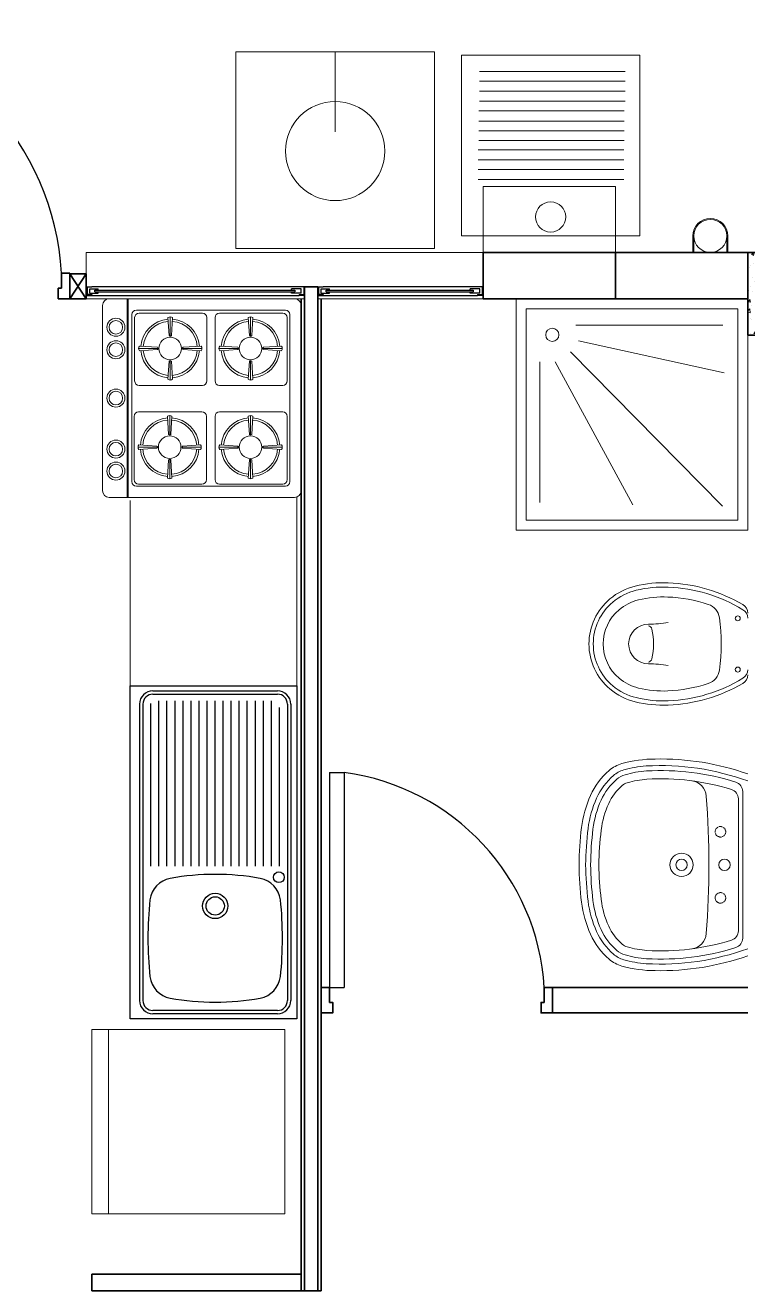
# Model space of a CAD drawing. Header units: inches. Extents: x 2013 to 15569, y -2551 to 2524.
# Drawn here: x 10773.4 to 10991.9, y 452.6 to 835.3 of the extents above; entities that cross this region are included whole.
import ezdxf

# ---------------------------------------------------------------- set-up
doc = ezdxf.new("R2010")
doc.units = ezdxf.units.IN
doc.header["$MEASUREMENT"] = 0
doc.linetypes.add('HIDDEN', pattern=[0.375, 0.25, -0.125])
for name, color, linetype, lineweight in [('A-DOOR-FULL', 90, 'Continuous', 25), ('A-FLOR-PATT', 8, 'Continuous', 18), ('A-FURN', 8, 'Continuous', 18), ('A-GLAZ-FULL', 4, 'Continuous', 25), ('A-WALL-FULL', 7, 'Continuous', 35), ('costruzioni', 2, 'Continuous', 35)]:
    doc.layers.add(name, color=color, linetype=linetype, lineweight=lineweight)
doc.layers.add('k_lavelli', color=175, linetype='Continuous')

# ---------------------------------------------------------------- blocks, each defined once
blk = doc.blocks.new('doccia')
at = {"layer": 'A-FURN'}
for p, q in [((53.9183, -83.4909), (54.3629, -83.4909)), ((54.3672, -83.6347), (53.9262, -83.538)), ((54.3617, -84.0382), (53.9022, -83.5708)), ((53.81, -83.6017), (53.81, -84.0263)), ((54.0913, -84.0336), (53.8558, -83.6017))]:
    blk.add_line(p, q, dxfattribs=at)
for points in [[(53.7382, -83.4105), (54.4382, -83.4105), (54.4382, -84.1105), (53.7382, -84.1105)], [(53.7682, -83.4405), (54.4082, -83.4405), (54.4082, -84.0805), (53.7682, -84.0805)]]:
    blk.add_lwpolyline(points, close=True, dxfattribs=at)
blk.add_circle((53.8474, -83.5197), 0.02, dxfattribs=at)
blk = doc.blocks.new('lavabo')
at = {"layer": 'k_lavelli', "color": 251}
for p, q in [((15.7274, 25.4768), (15.7274, 26.2299)), ((15.7274, 26.2299), (16.104, 26.2299)), ((15.7787, 26.2186), (16.0603, 26.2186)), ((16.104, 26.2299), (16.104, 25.4768)), ((15.7485, 26.1885), (15.7485, 25.5182)), ((15.7561, 26.1885), (15.7561, 25.5182)), ((15.7742, 25.8217), (15.7742, 26.1903)), ((15.7787, 26.2111), (16.0603, 26.2111)), ((15.7924, 25.8217), (15.7924, 26.196)), ((15.8105, 25.8217), (15.8105, 26.196)), ((15.8287, 25.8217), (15.8287, 26.196)), ((15.8469, 25.8217), (15.8469, 26.196)), ((15.865, 25.8217), (15.865, 26.196)), ((15.8832, 25.8217), (15.8832, 26.196)), ((15.9013, 25.8217), (15.9013, 26.196)), ((15.9195, 25.8217), (15.9195, 26.196)), ((15.9376, 25.8217), (15.9376, 26.196)), ((15.9558, 25.8217), (15.9558, 26.196)), ((15.9739, 25.8217), (15.9739, 26.196)), ((15.9921, 25.8217), (15.9921, 26.196)), ((16.0103, 25.8217), (16.0103, 26.196)), ((16.0284, 25.8217), (16.0284, 26.196)), ((16.0466, 25.8217), (16.0466, 26.196)), ((16.0829, 26.1885), (16.0829, 25.5182)), ((16.0904, 26.1885), (16.0904, 25.5182)), ((16.0647, 25.8217), (16.0647, 26.1807)), ((16.104, 25.4768), (15.7274, 25.4768)), ((16.0603, 25.4956), (15.7787, 25.4956)), ((16.0603, 25.4881), (15.7787, 25.4881))]:
    blk.add_line(p, q, dxfattribs=at)
for centre, radius in [((16.0635, 25.797), 0.0122), ((15.9195, 25.7321), 0.0286), ((15.9195, 25.7321), 0.0207)]:
    blk.add_circle(centre, radius, dxfattribs=at)
for centre, radius, start, end in [((15.7787, 26.1885), 0.0301, 90, 180), ((16.0603, 26.1885), 0.0301, 0, 90), ((15.7787, 26.1885), 0.0226, 90, 180), ((16.0603, 26.1885), 0.0226, 0, 90), ((15.8279, 25.7388), 0.0565, 100.3812, 172.77), ((15.9195, 25.2388), 0.5648, 90, 100.3812), ((15.9195, 25.2388), 0.5648, 79.6188, 90), ((16.0111, 25.7388), 0.0565, 7.23, 79.6188), ((16.6101, 25.6591), 0.8427, 174.0822, 180.001), ((15.2289, 25.6591), 0.8427, 359.999, 5.9178), ((16.6101, 25.659), 0.8427, 179.999, 185.9178), ((15.2289, 25.659), 0.8427, 354.0822, 0.001), ((15.8279, 25.5793), 0.0565, 187.23, 259.6188), ((16.0111, 25.5793), 0.0565, 280.3812, 352.77), ((15.7787, 25.5182), 0.0301, 180, 270), ((15.7787, 25.5182), 0.0226, 180, 270), ((15.9195, 26.0793), 0.5648, 259.6188, 270), ((15.9195, 26.0793), 0.5648, 270, 280.3812), ((16.0603, 25.5182), 0.0226, 270, 0), ((16.0603, 25.5182), 0.0301, 270, 0)]:
    blk.add_arc(centre, radius, start, end, dxfattribs=at)

msp = doc.modelspace()

# ---------------------------------------------------------------- hatches: boundary and pattern name
at = {"layer": 'A-FLOR-PATT'}
h = msp.add_hatch(dxfattribs=at)
h.set_pattern_fill('AR-CONC', color=256, scale=0.05, style=0)
h.set_pattern_definition([(50, (13732.327, 8876.73), (9.1092334, -0.796954), [0.9525, -10.4775]), (355, (13732.327, 8876.73), (-1.762141, 9.552832), [0.762, -8.382]), (100.451, (13733.086, 8876.663), (7.347125, 8.755834), [0.8095, -8.9045]), (46.1842, (13732.327, 8879.27), (13.553952, -2.102116), [1.42875, -15.71625]), (96.6356, (13733.456, 8879.095), (11.870212, 12.371278), [1.21425, -13.35675]), (351.184, (13732.327, 8879.27), (11.87023, 12.371256), [1.143, -12.573]), (21, (13733.597, 8878.635), (7.580744, -5.113276), [0.9525, -10.4775]), (326, (13733.597, 8878.635), (3.090101, 9.209398), [0.762, -8.382]), (71.4514, (13734.2285, 8878.209), (10.6708245, 4.096143), [0.8095, -8.9045]), (37.5, (13732.3267, 8876.7297), (0.1544302, 4.227752), [0, -8.2804, 0, -8.509, 0, -8.41375]), (7.5, (13732.3267, 8876.7297), (3.3409831, 5.0090287), [0, -4.8514, 0, -8.0899, 0, -3.20675]), (327.5, (13729.4946, 8876.7297), (6.7795298, -0.2864372), [0, -3.175, 0, -9.906, 0, -13.1445]), (317.5, (13728.2246, 8876.73), (7.406459, 1.2713246), [0, -4.1275, 0, -6.5786, 0, -9.3345])])
h.paths.add_polyline_path([(10991.869, 741.639), (11005.869, 741.639), (11005.869, 766.639), (10991.869, 766.639)])
for points in [[(10792.119, 753.889), (10793.535, 753.889), (10793.535, 753.639), (10791.869, 753.639), (10791.869, 756.264), (10792.119, 756.264)], [(10857.619, 753.889), (10856.202, 753.889), (10856.202, 753.639), (10857.869, 753.639), (10857.869, 756.264), (10857.619, 756.264)], [(10862.119, 753.889), (10863.535, 753.889), (10863.535, 753.639), (10861.869, 753.639), (10861.869, 756.264), (10862.119, 756.264)], [(10911.619, 753.889), (10910.202, 753.889), (10910.202, 753.639), (10911.869, 753.639), (10911.869, 756.264), (10911.619, 756.264)]]:
    msp.add_hatch(color=256, dxfattribs=at).paths.add_polyline_path(points)

# ---------------------------------------------------------------- linework, layer by layer
at = {"layer": 'A-DOOR-FULL'}
for p, q in [((10865.381, 609.339), (10865.381, 544.339)), ((10865.381, 609.339), (10869.881, 609.339)), ((10869.881, 609.339), (10869.881, 544.339)), ((10865.381, 544.339), (10869.881, 544.339))]:
    msp.add_line(p, q, dxfattribs=at)
for centre, radius, start, end in [((10704.863, 756.126), 79.617, 3.03386, 84.22898), ((10860.701, 540.152), 69.794, 3.4398, 82.44196)]:
    msp.add_arc(centre, radius, start, end, dxfattribs=at)
at = {"layer": 'A-FURN'}
for p, q in [((10954.798, 821.418), (10910.798, 821.418)), ((10954.798, 818.418), (10910.798, 818.418)), ((10954.798, 815.418), (10910.798, 815.418)), ((10954.798, 812.418), (10910.798, 812.418)), ((10954.545, 809.459), (10910.545, 809.459)), ((10954.545, 806.3), (10910.545, 806.3)), ((10954.545, 803.431), (10910.545, 803.431)), ((10954.545, 800.459), (10910.545, 800.459)), ((10954.371, 797.681), (10910.371, 797.681)), ((10954.371, 794.681), (10910.371, 794.681)), ((10954.371, 791.681), (10910.371, 791.681)), ((10954.371, 788.681), (10910.371, 788.681)), ((10975.276, 771.639), (10975.276, 766.639)), ((10975.576, 766.639), (10975.576, 771.639)), ((10975.576, 771.639), (10975.576, 766.639)), ((10985.576, 771.639), (10985.576, 766.639)), ((10985.576, 771.639), (10985.576, 766.639)), ((10985.876, 771.639), (10985.876, 766.639)), ((10791.869, 766.639), (10856.869, 766.639)), ((10791.869, 766.639), (10791.869, 752.639)), ((10856.668, 766.639), (10911.869, 766.639)), ((10791.869, 752.639), (10857.869, 752.639)), ((10796.776, 694.595), (10796.776, 750.591)), ((10798.824, 752.639), (10854.82, 752.639)), ((10804.202, 752.639), (10804.202, 692.547)), ((10804.543, 752.639), (10804.543, 692.547)), ((10856.869, 750.591), (10856.869, 694.595)), ((10861.869, 752.639), (10911.869, 752.639)), ((10805.653, 697.327), (10805.653, 747.859)), ((10806.497, 727.81), (10806.497, 746.931)), ((10807.019, 749.225), (10852.089, 749.225)), ((10826.984, 748.296), (10807.863, 748.296)), ((10816.575, 746.944), (10816.916, 741.481)), ((10817.258, 746.944), (10817.258, 747.176)), ((10817.258, 746.944), (10817.258, 741.302)), ((10817.94, 746.944), (10817.599, 741.481)), ((10828.349, 727.81), (10828.349, 746.931)), ((10830.792, 727.81), (10830.792, 746.931)), ((10851.279, 748.296), (10832.158, 748.296)), ((10840.87, 746.944), (10841.211, 741.481)), ((10841.553, 746.944), (10841.553, 747.176)), ((10841.553, 746.944), (10841.553, 741.302)), ((10842.235, 746.944), (10841.894, 741.481)), ((10852.644, 727.81), (10852.644, 746.931)), ((10853.454, 747.859), (10853.454, 697.327)), ((10807.93, 737.616), (10807.697, 737.616)), ((10807.93, 738.299), (10813.393, 737.958)), ((10807.93, 737.616), (10813.571, 737.616)), ((10807.93, 736.933), (10813.393, 737.275)), ((10826.585, 737.616), (10820.944, 737.616)), ((10826.585, 738.299), (10821.122, 737.958)), ((10826.585, 736.933), (10821.122, 737.275)), ((10826.585, 737.616), (10826.818, 737.616)), ((10832.225, 737.616), (10831.992, 737.616)), ((10832.225, 738.299), (10837.688, 737.958)), ((10832.225, 737.616), (10837.866, 737.616)), ((10832.225, 736.933), (10837.688, 737.275)), ((10850.88, 737.616), (10845.239, 737.616)), ((10850.88, 738.299), (10845.417, 737.958)), ((10850.88, 736.933), (10845.417, 737.275)), ((10850.88, 737.616), (10851.113, 737.616)), ((10816.575, 728.289), (10816.916, 733.752)), ((10817.258, 728.289), (10817.258, 733.93)), ((10817.94, 728.289), (10817.599, 733.752)), ((10840.87, 728.289), (10841.211, 733.752)), ((10841.553, 728.289), (10841.553, 733.93)), ((10842.235, 728.289), (10841.894, 733.752)), ((10817.258, 728.289), (10817.258, 728.056)), ((10841.553, 728.289), (10841.553, 728.056)), ((10826.984, 726.444), (10807.863, 726.444)), ((10851.279, 726.444), (10832.158, 726.444)), ((10806.334, 697.947), (10806.334, 717.067)), ((10826.821, 718.433), (10807.7, 718.433)), ((10816.412, 717.08), (10816.753, 711.617)), ((10817.095, 717.08), (10817.095, 717.313)), ((10817.095, 717.08), (10817.095, 711.439)), ((10817.777, 717.08), (10817.436, 711.617)), ((10828.186, 697.947), (10828.186, 717.067)), ((10830.792, 697.947), (10830.792, 717.067)), ((10851.279, 718.433), (10832.158, 718.433)), ((10840.87, 717.08), (10841.211, 711.617)), ((10841.553, 717.08), (10841.553, 717.313)), ((10841.553, 717.08), (10841.553, 711.439)), ((10842.235, 717.08), (10841.894, 711.617)), ((10852.644, 697.947), (10852.644, 717.067)), ((10807.767, 708.436), (10813.23, 708.094)), ((10826.422, 708.436), (10820.959, 708.094)), ((10832.225, 708.436), (10837.688, 708.094)), ((10850.88, 708.436), (10845.417, 708.094)), ((10807.767, 707.753), (10807.534, 707.753)), ((10807.767, 707.753), (10813.408, 707.753)), ((10807.767, 707.07), (10813.23, 707.411)), ((10826.422, 707.753), (10820.781, 707.753)), ((10826.422, 707.07), (10820.959, 707.411)), ((10826.422, 707.753), (10826.655, 707.753)), ((10832.225, 707.753), (10831.992, 707.753)), ((10832.225, 707.753), (10837.866, 707.753)), ((10832.225, 707.07), (10837.688, 707.411)), ((10850.88, 707.753), (10845.239, 707.753)), ((10850.88, 707.07), (10845.417, 707.411)), ((10850.88, 707.753), (10851.113, 707.753)), ((10816.412, 698.425), (10816.753, 703.888)), ((10817.095, 698.425), (10817.095, 704.067)), ((10817.777, 698.425), (10817.436, 703.888)), ((10840.87, 698.425), (10841.211, 703.888)), ((10841.553, 698.425), (10841.553, 704.067)), ((10842.235, 698.425), (10841.894, 703.888)), ((10826.821, 696.581), (10807.7, 696.581)), ((10817.095, 698.425), (10817.095, 698.193)), ((10851.279, 696.581), (10832.158, 696.581)), ((10841.553, 698.425), (10841.553, 698.193)), ((10852.089, 695.961), (10807.019, 695.961)), ((10854.82, 692.547), (10798.824, 692.547)), ((10855.519, 635.564), (10855.519, 692.669)), ((10805.168, 635.564), (10855.168, 635.564))]:
    msp.add_line(p, q, dxfattribs=at)
at = {"layer": 'A-FURN', "ltscale": 0.8}
for p, q in [((10805.168, 635.564), (10805.168, 691.639)), ((10798.619, 475.841), (10798.619, 531.617))]:
    msp.add_line(p, q, dxfattribs=at)
at = {"layer": 'A-FURN', "linetype": 'Continuous'}
for p, q in [((10989.069, 601.371), (10989.069, 561.497)), ((10990.369, 603.585), (10990.369, 559.283))]:
    msp.add_line(p, q, dxfattribs=at)
at = {"layer": 'A-FURN'}
for points in [[(10897.125, 827.313), (10837.125, 827.313), (10837.125, 767.813), (10897.125, 767.813), (10897.125, 827.313)], [(10867.125, 827.313), (10867.125, 803.119)]]:
    msp.add_lwpolyline(points, dxfattribs=at)
at = {"layer": 'A-FURN', "ltscale": 0.8}
for points in [[(10905.298, 826.339), (10959.298, 826.339), (10959.298, 771.639), (10905.298, 771.639)], [(10951.869, 766.639), (10951.869, 786.639), (10911.869, 786.639), (10911.869, 766.639)], [(10793.535, 475.864), (10851.869, 475.864), (10851.869, 531.639), (10793.535, 531.639)]]:
    msp.add_lwpolyline(points, close=True, dxfattribs=at)
at = {"layer": 'A-FURN', "linetype": 'Continuous'}
for points in [[(10991.869, 608.934, 0.090214), (10963.869, 613.434, 0.0687281), (10953.84, 612.049, 0.1107722), (10949.989, 609.969, 0.1075201), (10944.369, 602.434, 0.0759864), (10941.619, 592.684, 0.0283377), (10940.869, 581.434, 0.0283377), (10941.619, 570.184, 0.0759864), (10944.369, 560.434, 0.1075201), (10949.989, 552.899, 0.1107722), (10953.84, 550.819, 0.0687281), (10963.869, 549.434, 0.090214), (10991.869, 553.934)], [(10991.869, 606.81, 0.1015558), (10961.147, 611.328, 0.0492025), (10954.382, 610.124, 0.1107722), (10951.301, 608.46, 0.1075201), (10946.19, 601.607, 0.0759864), (10943.604, 592.438, 0.0282869), (10942.869, 581.434, 0.0282869), (10943.604, 570.43, 0.0759864), (10946.19, 561.262, 0.1075201), (10951.301, 554.408, 0.1107722), (10954.382, 552.744, 0.0492025), (10961.147, 551.54, 0.1015558), (10991.869, 556.059, 0.099244)]]:
    msp.add_lwpolyline(points, format="xyb", dxfattribs=at)
at = {"layer": 'A-FURN'}
for centre, radius in [((10867.125, 797.313), 15), ((10980.576, 771.639), 5), ((10800.821, 744.022), 2.731), ((10800.821, 744.022), 2.049), ((10800.821, 737.226), 2.731), ((10800.821, 737.226), 2.049), ((10817.258, 737.616), 3.414), ((10841.553, 737.616), 3.414), ((10800.821, 722.593), 2.731), ((10800.821, 722.593), 2.049), ((10800.821, 707.154), 2.731), ((10800.821, 707.154), 2.049), ((10817.095, 707.753), 3.414), ((10841.553, 707.753), 3.414), ((10800.821, 700.528), 2.731), ((10800.821, 700.528), 2.049)]:
    msp.add_circle(centre, radius, dxfattribs=at)
at = {"layer": 'A-FURN', "ltscale": 0.8}
msp.add_circle((10932.284, 777.379), 4.568, dxfattribs=at)
at = {"layer": 'A-FURN', "linetype": 'Continuous'}
for centre, radius in [((10988.869, 655.982), 0.75), ((10988.869, 640.482), 0.75), ((10971.869, 581.434), 3.5), ((10971.869, 581.434), 1.7), ((10971.869, 581.434), 1.7), ((10984.869, 581.434), 1.75)]:
    msp.add_circle(centre, radius, dxfattribs=at)
at = {"layer": 'A-FURN', "linetype": 'HIDDEN'}
for centre in [(10983.619, 591.434), (10983.619, 571.434)]:
    msp.add_circle(centre, 1.6, dxfattribs=at)
at = {"layer": 'A-FURN'}
for centre, radius, start, end in [((10980.576, 771.639), 5.3, 0, 180), ((10980.576, 771.639), 5, 0, 180), ((10798.824, 750.591), 2.049, 90, 180), ((10854.82, 750.591), 2.049, 0, 90), ((10807.019, 747.859), 1.366, 90, 180), ((10807.863, 746.931), 1.366, 90, 180), ((10817.258, 737.616), 8.877, 94.21993, 175.78007), ((10817.258, 746.059), 1.118, 52.34604, 127.65396), ((10817.258, 737.616), 8.877, 4.21993, 85.78007), ((10826.984, 746.931), 1.366, 0, 90), ((10832.158, 746.931), 1.366, 90, 180), ((10841.553, 737.616), 8.877, 94.21993, 175.78007), ((10841.553, 746.059), 1.118, 52.34604, 127.65396), ((10841.553, 737.616), 8.877, 4.21993, 85.78007), ((10851.279, 746.931), 1.366, 0, 90), ((10852.089, 747.859), 1.366, 0, 90), ((10817.258, 737.616), 8.194, 94.27357, 175.72643), ((10817.258, 737.616), 8.194, 4.27357, 85.72643), ((10841.553, 737.616), 8.194, 94.27357, 175.72643), ((10841.553, 737.616), 8.194, 4.27357, 85.72643), ((10817.258, 741.718), 0.416, 214.84999, 325.15001), ((10841.553, 741.718), 0.416, 214.84999, 325.15001), ((10808.815, 737.616), 1.118, 142.34604, 217.65396), ((10817.258, 737.616), 8.877, 184.21993, 265.78007), ((10817.258, 737.616), 8.194, 184.27357, 265.72643), ((10813.155, 737.616), 0.416, 304.84999, 55.15001), ((10817.258, 737.616), 8.194, 274.27357, 355.72643), ((10817.258, 737.616), 8.877, 274.21993, 355.78007), ((10821.36, 737.616), 0.416, 124.84999, 235.15001), ((10825.7, 737.616), 1.118, 322.34604, 37.65396), ((10833.11, 737.616), 1.118, 142.34604, 217.65396), ((10841.553, 737.616), 8.877, 184.21993, 265.78007), ((10841.553, 737.616), 8.194, 184.27357, 265.72643), ((10837.45, 737.616), 0.416, 304.84999, 55.15001), ((10841.553, 737.616), 8.194, 274.27357, 355.72643), ((10841.553, 737.616), 8.877, 274.21993, 355.78007), ((10845.655, 737.616), 0.416, 124.84999, 235.15001), ((10849.995, 737.616), 1.118, 322.34604, 37.65396), ((10817.258, 733.514), 0.416, 34.84999, 145.15001), ((10841.553, 733.514), 0.416, 34.84999, 145.15001), ((10807.863, 727.81), 1.366, 180, 270), ((10817.258, 729.174), 1.118, 232.34604, 307.65396), ((10826.984, 727.81), 1.366, 270, 0), ((10832.158, 727.81), 1.366, 180, 270), ((10841.553, 729.174), 1.118, 232.34604, 307.65396), ((10851.279, 727.81), 1.366, 270, 0), ((10807.7, 717.067), 1.366, 90, 180), ((10817.095, 707.753), 8.877, 94.21993, 175.78007), ((10817.095, 707.753), 8.194, 94.27357, 175.72643), ((10817.095, 716.195), 1.118, 52.34604, 127.65396), ((10817.095, 707.753), 8.194, 4.27357, 85.72643), ((10817.095, 707.753), 8.877, 4.21993, 85.78007), ((10826.821, 717.067), 1.366, 0, 90), ((10832.158, 717.067), 1.366, 90, 180), ((10841.553, 707.753), 8.877, 94.21993, 175.78007), ((10841.553, 707.753), 8.194, 94.27357, 175.72643), ((10841.553, 716.195), 1.118, 52.34604, 127.65396), ((10841.553, 707.753), 8.194, 4.27357, 85.72643), ((10841.553, 707.753), 8.877, 4.21993, 85.78007), ((10851.279, 717.067), 1.366, 0, 90), ((10808.652, 707.753), 1.118, 142.34604, 217.65396), ((10812.992, 707.753), 0.416, 304.84999, 55.15001), ((10817.095, 711.855), 0.416, 214.84999, 325.15001), ((10821.197, 707.753), 0.416, 124.84999, 235.15001), ((10825.537, 707.753), 1.118, 322.34604, 37.65396), ((10833.11, 707.753), 1.118, 142.34604, 217.65396), ((10837.45, 707.753), 0.416, 304.84999, 55.15001), ((10841.553, 711.855), 0.416, 214.84999, 325.15001), ((10845.655, 707.753), 0.416, 124.84999, 235.15001), ((10849.995, 707.753), 1.118, 322.34604, 37.65396), ((10817.095, 707.753), 8.877, 184.21993, 265.78007), ((10817.095, 707.753), 8.194, 184.27357, 265.72643), ((10817.095, 707.753), 8.194, 274.27357, 355.72643), ((10817.095, 707.753), 8.877, 274.21993, 355.78007), ((10841.553, 707.753), 8.877, 184.21993, 265.78007), ((10841.553, 707.753), 8.194, 184.27357, 265.72643), ((10841.553, 707.753), 8.194, 274.27357, 355.72643), ((10841.553, 707.753), 8.877, 274.21993, 355.78007), ((10817.095, 703.651), 0.416, 34.84999, 145.15001), ((10841.553, 703.651), 0.416, 34.84999, 145.15001), ((10807.019, 697.327), 1.366, 180, 270), ((10807.7, 697.947), 1.366, 180, 270), ((10817.095, 699.31), 1.118, 232.34604, 307.65396), ((10826.821, 697.947), 1.366, 270, 0), ((10832.158, 697.947), 1.366, 180, 270), ((10841.553, 699.31), 1.118, 232.34604, 307.65396), ((10851.279, 697.947), 1.366, 270, 0), ((10852.089, 697.327), 1.366, 270, 0), ((10798.824, 694.595), 2.049, 180, 270), ((10854.82, 694.595), 2.049, 270, 0)]:
    msp.add_arc(centre, radius, start, end, dxfattribs=at)
at = {"layer": 'A-FURN', "linetype": 'Continuous'}
for centre, radius, start, end in [((10966.449, 630.43), 36.33, 87.76036, 103.66082), ((10965.985, 618.552), 48.216, 59.59529, 87.76036), ((10962.307, 647.472), 18.792, 103.66082, 130.09083), ((10962.307, 647.472), 17.492, 103.66082, 130.09083), ((10966.449, 630.43), 35.03, 87.76036, 103.66082), ((10966.449, 630.43), 32.03, 87.76036, 103.66082), ((10965.985, 618.552), 43.916, 71.47135, 87.76036), ((10965.985, 618.552), 46.916, 58.59486, 87.76036), ((10961.667, 648.232), 17.798, 130.09083, 229.90917), ((10961.667, 648.232), 16.498, 130.09083, 229.90917), ((10961.667, 648.232), 13.498, 130.09083, 229.90917), ((10962.307, 647.472), 14.492, 103.66082, 130.09083), ((10978.351, 655.452), 5, 8.19886, 71.47135), ((10988.869, 657.55), 3, 0, 59.59529), ((10988.869, 656.035), 3, 0, 58.59486), ((10961.869, 690.482), 36.25, 270, 279.52728), ((10928.244, 648.232), 55.625, 351.80114, 8.19886), ((10961.869, 648.232), 6, 90, 270), ((10961.578, 652.442), 1.323, 12.68038, 77.31962), ((10942.869, 648.232), 20.5, 347.31962, 12.68038), ((10961.578, 644.022), 1.323, 282.68038, 347.31962), ((10961.869, 605.982), 36.25, 80.47272, 90), ((10978.351, 641.012), 5, 288.52865, 351.80114), ((10988.869, 640.429), 3, 301.40514, 0), ((10962.307, 648.992), 17.492, 229.90917, 256.33918), ((10962.307, 648.992), 14.492, 229.90917, 256.33918), ((10965.985, 677.912), 43.916, 272.23964, 288.52865), ((10965.985, 677.912), 46.916, 272.23964, 301.40514), ((10965.985, 677.912), 48.216, 272.23964, 300.40471), ((10988.869, 638.914), 3, 300.40471, 0), ((10962.307, 648.992), 18.792, 229.90917, 256.33918), ((10966.449, 666.035), 35.03, 256.33918, 272.23964), ((10966.449, 666.035), 32.03, 256.33918, 272.23964), ((10966.449, 666.035), 36.33, 256.33918, 272.23964), ((10956.55, 602.424), 6.5, 105.7266, 131.01064), ((10963.869, 576.434), 33.5, 94.48664, 105.7266), ((10965.5, 534.222), 75.729, 72.50086, 93.21853), ((10964.496, 593.286), 18.609, 131.01064, 155.55812), ((10964.496, 593.286), 16.109, 131.01064, 155.55812), ((10956.55, 602.424), 4, 105.7266, 131.01064), ((10963.869, 576.434), 31, 94.53721, 105.7266), ((10965.5, 534.222), 73.229, 72.96927, 93.19665), ((10974.36, 601.873), 5, 4.25399, 82.53885), ((10987.369, 603.585), 3, 0, 72.50086), ((10974.887, 588.564), 30.022, 155.55812, 172.93953), ((10699.577, 581.434), 280.542, 355.74601, 4.25399), ((10986.069, 601.371), 3, 0, 72.96927), ((10974.887, 588.564), 27.522, 155.55812, 172.93953), ((11040.413, 580.448), 96.049, 172.93953, 179.41163), ((11040.413, 580.448), 93.549, 172.93953, 179.39591), ((11040.413, 582.421), 96.049, 180.58837, 187.06047), ((11040.413, 582.421), 93.549, 180.60409, 187.06047), ((10974.887, 574.305), 30.022, 187.06047, 204.44188), ((10974.887, 574.305), 27.522, 187.06047, 204.44188), ((10964.496, 569.582), 16.109, 204.44188, 228.98936), ((10964.496, 569.582), 18.609, 204.44188, 228.98936), ((10974.36, 560.995), 5, 277.46115, 355.74601), ((10986.069, 561.497), 3, 287.03073, 0), ((10987.369, 559.283), 3, 287.49914, 0), ((10956.55, 560.445), 6.5, 228.98936, 254.2734), ((10956.55, 560.445), 4, 228.98936, 254.2734), ((10963.869, 586.434), 31, 254.2734, 265.46279), ((10965.5, 628.646), 75.729, 266.78147, 287.49914), ((10965.5, 628.646), 73.229, 266.80335, 287.03073), ((10963.869, 586.434), 33.5, 254.2734, 265.51336)]:
    msp.add_arc(centre, radius, start, end, dxfattribs=at)
at = {"layer": 'A-GLAZ-FULL'}
for p, q in [((10791.869, 756.264), (10793.535, 756.264)), ((10792.119, 753.889), (10792.119, 756.264)), ((10792.119, 756.264), (10792.119, 753.889)), ((10792.915, 754.285), (10792.915, 755.619)), ((10792.915, 755.619), (10795.452, 755.619)), ((10792.915, 754.285), (10795.452, 754.285)), ((10856.202, 756.264), (10793.535, 756.264)), ((10794.452, 754.702), (10794.452, 755.202)), ((10794.452, 755.202), (10854.906, 755.202)), ((10794.452, 754.702), (10854.906, 754.702)), ((10795.452, 755.202), (10795.452, 755.619)), ((10795.452, 754.285), (10795.452, 754.702)), ((10856.823, 755.619), (10853.906, 755.619)), ((10853.906, 755.202), (10853.906, 755.619)), ((10853.906, 754.285), (10853.906, 754.702)), ((10856.823, 754.285), (10853.906, 754.285)), ((10854.906, 755.202), (10854.906, 754.702)), ((10857.869, 756.264), (10856.202, 756.264)), ((10856.823, 754.285), (10856.823, 755.619)), ((10857.619, 756.264), (10857.619, 753.889)), ((10861.869, 756.264), (10863.535, 756.264)), ((10862.119, 756.264), (10862.119, 753.889)), ((10862.119, 753.889), (10862.119, 756.264)), ((10862.915, 755.619), (10865.452, 755.619)), ((10862.915, 754.285), (10862.915, 755.619)), ((10862.915, 754.285), (10865.452, 754.285)), ((10910.202, 756.264), (10863.535, 756.264)), ((10864.452, 755.202), (10908.906, 755.202)), ((10864.452, 754.702), (10864.452, 755.202)), ((10864.452, 754.702), (10908.906, 754.702)), ((10865.452, 755.202), (10865.452, 755.619)), ((10865.452, 754.285), (10865.452, 754.702)), ((10907.906, 755.202), (10907.906, 755.619)), ((10910.823, 755.619), (10907.906, 755.619)), ((10907.906, 754.285), (10907.906, 754.702)), ((10910.823, 754.285), (10907.906, 754.285)), ((10908.906, 755.202), (10908.906, 754.702)), ((10911.869, 756.264), (10910.202, 756.264)), ((10910.823, 754.285), (10910.823, 755.619)), ((10911.619, 756.264), (10911.619, 753.889)), ((10791.869, 753.639), (10793.535, 753.639)), ((10793.535, 753.889), (10792.119, 753.889)), ((10793.535, 753.889), (10792.119, 753.889)), ((10793.535, 753.639), (10793.535, 753.889)), ((10793.535, 753.889), (10793.535, 753.639)), ((10793.535, 753.639), (10856.202, 753.639)), ((10856.202, 753.889), (10856.202, 753.639)), ((10856.202, 753.889), (10857.619, 753.889)), ((10857.869, 753.639), (10856.202, 753.639)), ((10861.869, 753.639), (10863.535, 753.639)), ((10863.535, 753.889), (10862.119, 753.889)), ((10863.535, 753.889), (10862.119, 753.889)), ((10863.535, 753.889), (10863.535, 753.639)), ((10863.535, 753.639), (10863.535, 753.889)), ((10863.535, 753.639), (10910.202, 753.639)), ((10910.202, 753.889), (10911.619, 753.889)), ((10910.202, 753.889), (10910.202, 753.639)), ((10911.869, 753.639), (10910.202, 753.639))]:
    msp.add_line(p, q, dxfattribs=at)
at = {"layer": 'A-WALL-FULL'}
for p, q in [((10911.869, 752.639), (10911.869, 766.639)), ((10911.869, 766.639), (10951.869, 766.639)), ((10951.869, 766.639), (10991.869, 766.639)), ((10951.869, 752.639), (10951.869, 766.639)), ((10951.869, 766.639), (10951.869, 752.639)), ((11305.869, 766.639), (10991.869, 766.639)), ((10786.869, 760.139), (10791.869, 760.139)), ((10786.869, 752.639), (10786.869, 760.139)), ((10786.869, 760.139), (10791.869, 752.639)), ((10786.869, 752.639), (10791.869, 760.139)), ((10791.869, 760.139), (10791.869, 752.639)), ((10861.869, 756.264), (10857.869, 756.264)), ((10857.869, 452.639), (10857.869, 756.264)), ((10861.869, 452.639), (10861.869, 756.264)), ((10791.869, 752.639), (10786.869, 752.639)), ((10856.869, 452.639), (10856.869, 752.639)), ((10862.869, 452.639), (10862.869, 752.639)), ((10951.869, 752.639), (10911.869, 752.639)), ((10991.869, 752.639), (10951.869, 752.639)), ((10932.869, 544.339), (10991.869, 544.339)), ((10932.869, 536.639), (10991.869, 536.639)), ((10793.535, 452.639), (10793.535, 457.639)), ((10793.535, 457.639), (10856.869, 457.639)), ((10856.869, 452.639), (10793.535, 452.639)), ((10856.869, 452.639), (10862.869, 452.639))]:
    msp.add_line(p, q, dxfattribs=at)
msp.add_lwpolyline([(10991.869, 766.639), (11005.869, 766.639), (11005.869, 741.639), (10991.869, 741.639)], close=True, dxfattribs=at)
for points in [[(10784.369, 755.839), (10784.369, 760.339), (10786.869, 760.339), (10786.869, 755.839)], [(10784.369, 755.839), (10783.369, 755.839), (10783.369, 752.639), (10786.869, 752.639), (10786.869, 755.839)], [(10862.881, 539.839), (10862.881, 539.839), (10862.881, 544.339), (10865.381, 544.339), (10865.381, 539.839)], [(10932.869, 539.839), (10932.869, 539.839), (10932.869, 544.339), (10930.369, 544.339), (10930.369, 539.839)], [(10865.381, 539.839), (10866.381, 539.839), (10866.381, 536.639), (10862.881, 536.639), (10862.881, 539.839)], [(10930.369, 539.839), (10929.369, 539.839), (10929.369, 536.639), (10932.869, 536.639), (10932.869, 539.839)]]:
    msp.add_lwpolyline(points, dxfattribs=at)

# ---------------------------------------------------------------- block references
at = {"layer": 'A-WALL-FULL', "xscale": 100.0000000000064, "yscale": 100.0000000000064, "zscale": 100.0000000000064}
msp.add_blockref('doccia', (5548.049, 9093.691), dxfattribs=at)
at = {"layer": 'costruzioni', "xscale": 133.7172089192073, "yscale": 133.7172089192073, "zscale": 133.7172089192073}
msp.add_blockref('lavabo', (8702.138, -2871.824), dxfattribs=at)

doc.saveas('drawing.dxf')
